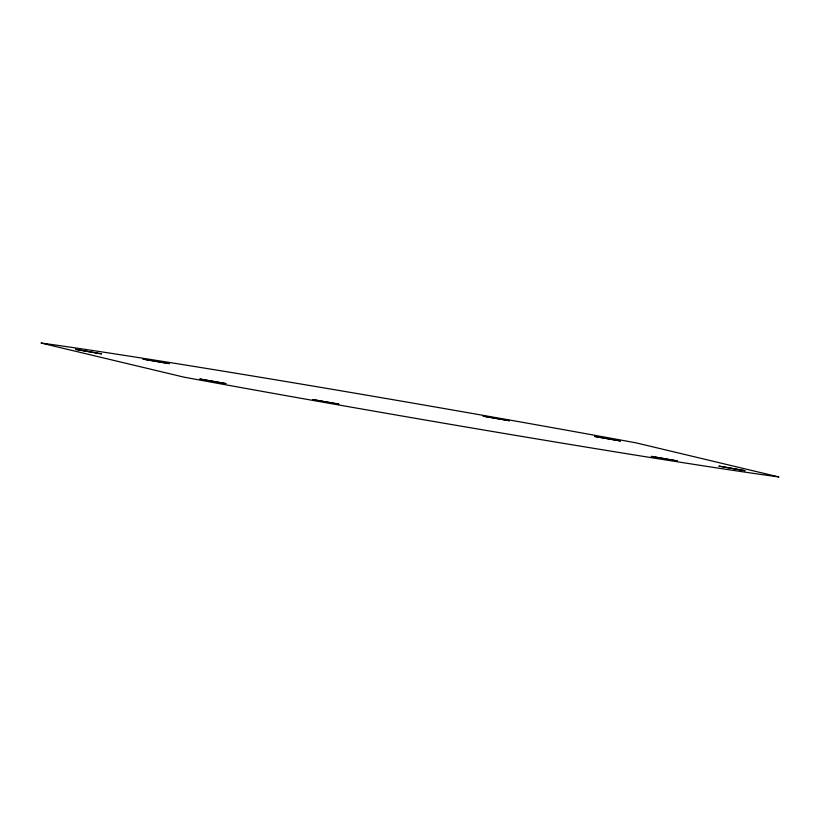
<?xml version="1.0" encoding="UTF-8"?>
<svg xmlns="http://www.w3.org/2000/svg" width="820" height="820" viewBox="0 0 820 820"><rect width="100%" height="100%" fill="white"/><g stroke="black" fill="none" stroke-linecap="round" stroke-linejoin="round"><path stroke-width="1.23" d="M169.156 363.608L142.885 359.098L169.197 363.629M483.246 416.17L509.476 420.721L483.246 416.17M75.512 349.34L101.393 353.871L75.512 349.34M199.977 379.055L225.859 383.586L199.977 379.055M312.84 399.606L338.721 404.127L312.84 399.606M594.572 436.435L620.453 440.965L594.572 436.435M651.387 456.402L677.269 460.932L651.387 456.402M719.037 466.139L744.919 470.67L719.037 466.139M46.771 343.816L41 343.026L183.741 377.097L194.658 379.117A417.37 7.288 9.8 0 0 313.486 400.519L338.773 404.977A417.37 7.288 9.8 0 0 676.705 461.68L695.842 464.673A417.37 7.288 9.8 0 0 773.229 476.184L779 476.973L636.258 442.902L625.342 440.883A417.37 7.288 9.8 0 0 506.514 419.481L481.227 415.022A417.37 7.288 9.8 0 0 143.295 358.319L124.158 355.327A417.37 7.288 9.8 0 0 46.771 343.816"/></g></svg>
